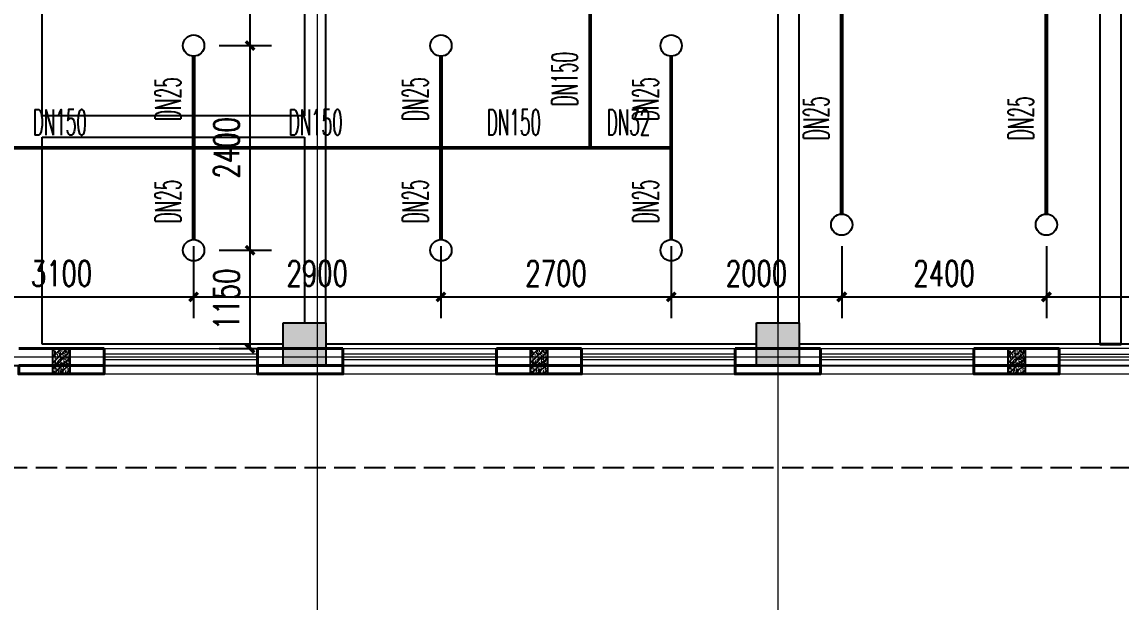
# Model space of a CAD drawing. Extents: x 1031190 to 1725648, y 733081 to 1571294.
# Drawn here: x 1143154 to 1156042, y 1134682 to 1141482 of the extents above; entities that cross this region are included whole.
import ezdxf

# ---------------------------------------------------------------- set-up
doc = ezdxf.new("R2010")
doc.units = 0
doc.header["$LTSCALE"] = 1000
doc.header["$MEASUREMENT"] = 0
for name, pattern in [('ACAD_ISO10W100', [18.5, 12, -3, 0.5, -3]), ('DASH', [0.35, 0.25, -0.1]), ('DOTE', [2.42, 2, -0.2, 0.02, -0.2])]:
    doc.linetypes.add(name, pattern=pattern)
for name, color, linetype in [('BEAM', 4, 'Continuous'), ('EQUIP_不分区喷淋', 7, 'Continuous'), ('PIPE-不分区喷淋', 6, 'ZP'), ('S-COLU-HATCH', 30, 'Continuous'), ('S-COLU-LINE1', 6, 'Continuous'), ('TEXT_不分区喷淋', 7, 'Continuous'), ('TWT_DIM', 3, 'Continuous'), ('卫生间', 6, 'Continuous')]:
    doc.layers.add(name, color=color, linetype=linetype)
for name, color, linetype, lineweight in [('DOTE', 19, 'DOTE', 9), ('WALL', 9, 'Continuous', 40), ('WINDOW', 8, 'Continuous', 15), ('ZC', 6, 'Continuous', 40), ('平面-看线', 45, 'Continuous', 15)]:
    doc.layers.add(name, color=color, linetype=linetype, lineweight=lineweight)
doc.styles.add('_TCH_DIM_T3', font='SIMPLEX', dxfattribs={"width": 0.705882, "bigfont": 'GBCBIG'})
doc.styles.add('_TWT_PIPEDN', font='SIMPLEX.shx', dxfattribs={"width": 0.6, "oblique": 10, "height": 3, "bigfont": 'HZTXT.shx'})
doc.styles.get("Standard").update_dxf_attribs({"font": 'gbenor.shx', "bigfont": 'gbcbig.shx'})
doc.linetypes.add('ZP', pattern='A,3,-0.2,["ZP",Standard,S=0.25,R=0,X=-0.1,Y=-0.115],-0.35', length=3.55)
doc.dimstyles.new('_TWT_ARCH&&100', dxfattribs={"dimtxt": 297.5, "dimasz": 100, "dimexe": 250, "dimexo": 300, "dimgap": 126.25, "dimtad": 1, "dimdec": 0, "dimzin": 0, "dimdsep": 46, "dimtxsty": '_TCH_DIM_T3', "dimblk": 'ARCHTICK', "dimcen": 0.09, "dimclrt": 7, "dimazin": 2, "dimtfac": 1, "dimtdec": 0, "dimtix": 1, "dimtmove": 2, "dimatfit": 3, "dimfxl": 0, "dimtolj": 1, "dimtzin": 0, "dimarcsym": 0})

# ---------------------------------------------------------------- blocks, each defined once
blk = doc.blocks.new('A$C1F291256')
at = {"layer": 'BEAM'}
h = blk.add_hatch(color=256, dxfattribs=at)
h.dxf.hatch_style = 1
h.paths.add_polyline_path([(33600, -13000), (34100, -13000), (34100, -13500), (33600, -13500)])
h = blk.add_hatch(color=256, dxfattribs=at)
h.dxf.hatch_style = 1
h.paths.add_polyline_path([(39150, -13000), (39650, -13000), (39650, -13500), (39150, -13500)])
at = {"layer": 'BEAM', "linetype": 'ByBlock'}
h = blk.add_hatch(dxfattribs=at)
h.set_pattern_fill('ARMORED', color=2, scale=10, style=0)
h.set_pattern_definition([(50, (-1613721.62, 464305.3), (71.7260183, -6.2752135), [7.5, -82.5]), (355, (-1613721.62, 464305.3), (-13.8751334, 75.2192134), [6, -66]), (100.4514, (-1613715.64, 464304.78), (57.8509382, 68.9439542), [6.374019, -70.1142112]), (46.1842, (-1613721.62, 464325.3), (106.724105, -16.5519014), [11.25, -123.75]), (96.6356, (-1613712.72, 464323.92), (93.4662706, 97.411787), [9.561029, -105.1713]), (351.1842, (-1613721.62, 464325.3), (93.4661945, 97.41186), [9, -99]), (21, (-1613711.62, 464320.3), (59.6907052, -40.261889), [7.5, -82.5]), (326, (-1613711.62, 464320.3), (24.3315332, 72.5150045), [6, -66]), (71.4514, (-1613706.644, 464316.95), (84.0222629, 32.2530497), [6.374019, -70.1142112]), (37.5, (-1613721.618, 464305.302), (1.21598553, 33.2893854), [0, -65.2, 0, -67, 0, -66.25]), (7.5, (-1613721.62, 464305.302), (26.30695374, 39.4411712), [0, -38.2, 0, -63.7, 0, -25.25]), (327.5, (-1613743.918, 464305.302), (53.3822436, -2.25548717), [0, -25, 0, -78, 0, -103.5]), (317.5, (-1613753.92, 464305.3), (58.3186169, 10.0104982), [0, -32.5, 0, -51.8, 0, -73.5]), (45, (-1613721.62, 464305.3), (-35.355339, 35.355339), [])])
h.paths.add_polyline_path([(30900, -13300), (30900, -13600), (31100, -13600), (31100, -13300)])
h = blk.add_hatch(dxfattribs=at)
h.set_pattern_fill('ARMORED', color=2, scale=10, style=0)
h.set_pattern_definition([(50, (-1608121.62, 464305.3), (71.7260183, -6.2752135), [7.5, -82.5]), (355, (-1608121.62, 464305.3), (-13.8751334, 75.2192134), [6, -66]), (100.4514, (-1608115.64, 464304.78), (57.8509382, 68.9439542), [6.374019, -70.1142112]), (46.1842, (-1608121.62, 464325.3), (106.724105, -16.5519014), [11.25, -123.75]), (96.6356, (-1608112.72, 464323.92), (93.4662706, 97.411787), [9.561029, -105.1713]), (351.1842, (-1608121.62, 464325.3), (93.4661945, 97.41186), [9, -99]), (21, (-1608111.62, 464320.3), (59.6907052, -40.261889), [7.5, -82.5]), (326, (-1608111.62, 464320.3), (24.3315332, 72.5150045), [6, -66]), (71.4514, (-1608106.644, 464316.95), (84.0222629, 32.2530497), [6.374019, -70.1142112]), (37.5, (-1608121.618, 464305.302), (1.21598553, 33.2893854), [0, -65.2, 0, -67, 0, -66.25]), (7.5, (-1608121.62, 464305.302), (26.30695374, 39.4411712), [0, -38.2, 0, -63.7, 0, -25.25]), (327.5, (-1608143.918, 464305.302), (53.3822436, -2.25548717), [0, -25, 0, -78, 0, -103.5]), (317.5, (-1608153.92, 464305.3), (58.3186169, 10.0104982), [0, -32.5, 0, -51.8, 0, -73.5]), (45, (-1608121.62, 464305.3), (-35.355339, 35.355339), [])])
h.paths.add_polyline_path([(36500, -13300), (36500, -13600), (36700, -13600), (36700, -13300)])
h = blk.add_hatch(dxfattribs=at)
h.set_pattern_fill('ARMORED', color=2, scale=10, style=0)
h.set_pattern_definition([(50, (-1602521.62, 464305.3), (71.7260183, -6.2752135), [7.5, -82.5]), (355, (-1602521.62, 464305.3), (-13.8751334, 75.2192134), [6, -66]), (100.4514, (-1602515.64, 464304.78), (57.8509382, 68.9439542), [6.374019, -70.1142112]), (46.1842, (-1602521.62, 464325.3), (106.724105, -16.5519014), [11.25, -123.75]), (96.6356, (-1602512.72, 464323.92), (93.4662706, 97.411787), [9.561029, -105.1713]), (351.1842, (-1602521.62, 464325.3), (93.4661945, 97.41186), [9, -99]), (21, (-1602511.62, 464320.3), (59.6907052, -40.261889), [7.5, -82.5]), (326, (-1602511.62, 464320.3), (24.3315332, 72.5150045), [6, -66]), (71.4514, (-1602506.644, 464316.95), (84.0222629, 32.2530497), [6.374019, -70.1142112]), (37.5, (-1602521.618, 464305.302), (1.21598553, 33.2893854), [0, -65.2, 0, -67, 0, -66.25]), (7.5, (-1602521.62, 464305.302), (26.30695374, 39.4411712), [0, -38.2, 0, -63.7, 0, -25.25]), (327.5, (-1602543.918, 464305.302), (53.3822436, -2.25548717), [0, -25, 0, -78, 0, -103.5]), (317.5, (-1602553.92, 464305.3), (58.3186169, 10.0104982), [0, -32.5, 0, -51.8, 0, -73.5]), (45, (-1602521.62, 464305.3), (-35.355339, 35.355339), [])])
h.paths.add_polyline_path([(42100, -13300), (42100, -13600), (42300, -13600), (42300, -13300)])
at = {"layer": 'BEAM'}
for p, q in [((30775, -10575), (30775, -7150)), ((43175, -7150), (43175, -13250)), ((43425, -13250), (43425, -7150)), ((33850, -8900), (33850, -10575)), ((39650, -13000), (39650, -8900)), ((34100, -10700), (34100, -9025)), ((39400, -9025), (39400, -13000)), ((33850, -10575), (30775, -10575)), ((30775, -13250), (30775, -10825)), ((30775, -10825), (33850, -10825)), ((33850, -10825), (33850, -13000)), ((34100, -13000), (34100, -10700)), ((33600, -13250), (30775, -13250)), ((39150, -13250), (34100, -13250)), ((43175, -13250), (39649, -13250)), ((46950, -13250), (43425, -13250)), ((25651, -13500), (30650, -13500)), ((30650, -13500), (33600, -13500)), ((34100, -13500), (39150, -13500)), ((39650, -13500), (43300, -13500)), ((43300, -13500), (46950, -13500))]:
    blk.add_line(p, q, dxfattribs=at)
for points in [[(33600, -13000), (34100, -13000), (34100, -13500), (33600, -13500)], [(39150, -13000), (39650, -13000), (39650, -13500), (39150, -13500)]]:
    blk.add_lwpolyline(points, close=True, dxfattribs=at)
at = {"layer": 'BEAM', "color": 2, "linetype": 'ByBlock'}
for points in [[(30900, -13300), (31100, -13300), (31100, -13600), (30900, -13600)], [(36500, -13300), (36700, -13300), (36700, -13600), (36500, -13600)], [(42100, -13300), (42300, -13300), (42300, -13600), (42100, -13600)]]:
    blk.add_lwpolyline(points, close=True, dxfattribs=at)
blk = doc.blocks.new('rewerwer')
at = {"layer": 'S-COLU-HATCH'}
h = blk.add_hatch(color=8, dxfattribs=at)
h.dxf.hatch_style = 1
h.paths.add_polyline_path([(1326788, 1137956), (1327288, 1137956), (1327288, 1137456), (1326788, 1137456)])
h = blk.add_hatch(color=8, dxfattribs=at)
h.dxf.hatch_style = 1
h.paths.add_polyline_path([(1332338, 1137956), (1332838, 1137956), (1332838, 1137456), (1332338, 1137456)])
at = {"layer": 'S-COLU-LINE1', "color": 8}
for points in [[(1326788, 1137956), (1327288, 1137956), (1327288, 1137456), (1326788, 1137456)], [(1332338, 1137956), (1332838, 1137956), (1332838, 1137456), (1332338, 1137456)]]:
    blk.add_lwpolyline(points, close=True, dxfattribs=at)
blk = doc.blocks.new('_ArchTick')
at = {"color": 0, "linetype": 'ByBlock', "const_width": 0.4}
blk.add_lwpolyline([(-0.5, -0.5), (0.5, 0.5)], dxfattribs=at)
blk = doc.blocks.new('*D686')
at = {"layer": 'Defpoints', "color": 0}
for p in [(1145167, 1143206), (1145829, 1143206), (1145167, 1141206)]:
    blk.add_point(p, dxfattribs=at)
at = {"layer": 'TWT_DIM', "color": 0, "lineweight": -2}
for p, q in [((1145467, 1143206), (1146079, 1143206)), ((1145829, 1141206), (1145829, 1143206)), ((1145467, 1141206), (1146079, 1141206))]:
    blk.add_line(p, q, dxfattribs=at)
at = {"layer": 'TWT_DIM', "color": 0, "lineweight": -2, "xscale": 100, "yscale": 100, "zscale": 100}
for p, rotation in [((1145829, 1143206), 90), ((1145829, 1141206), 270)]:
    blk.add_blockref('_ArchTick', p, dxfattribs=dict(at, rotation=rotation))
at = {"layer": 'TWT_DIM', "color": 7, "insert": (1145554, 1142206), "char_height": 297.5, "attachment_point": 5, "rotation": 90, "style": '_TCH_DIM_T3'}
blk.add_mtext('\\A1;2000', dxfattribs=at)
blk = doc.blocks.new('*D687')
at = {"layer": 'Defpoints', "color": 0}
for p in [(1145167, 1141206), (1145829, 1141206), (1145167, 1138806)]:
    blk.add_point(p, dxfattribs=at)
at = {"layer": 'TWT_DIM', "color": 0, "lineweight": -2}
for p, q in [((1145467, 1141206), (1146079, 1141206)), ((1145829, 1138806), (1145829, 1141206)), ((1145467, 1138806), (1146079, 1138806))]:
    blk.add_line(p, q, dxfattribs=at)
at = {"layer": 'TWT_DIM', "color": 0, "lineweight": -2, "xscale": 100, "yscale": 100, "zscale": 100}
for p, rotation in [((1145829, 1141206), 90), ((1145829, 1138806), 270)]:
    blk.add_blockref('_ArchTick', p, dxfattribs=dict(at, rotation=rotation))
at = {"layer": 'TWT_DIM', "color": 7, "insert": (1145554, 1140006), "char_height": 297.5, "attachment_point": 5, "rotation": 90, "style": '_TCH_DIM_T3'}
blk.add_mtext('\\A1;2400', dxfattribs=at)
blk = doc.blocks.new('*D688')
at = {"layer": 'Defpoints', "color": 0}
for p in [(1145167, 1138806), (1145829, 1138806), (1145167, 1137656)]:
    blk.add_point(p, dxfattribs=at)
at = {"layer": 'TWT_DIM', "color": 0, "lineweight": -2}
for p, q in [((1145467, 1138806), (1146079, 1138806)), ((1145829, 1137656), (1145829, 1138806)), ((1145467, 1137656), (1146079, 1137656))]:
    blk.add_line(p, q, dxfattribs=at)
at = {"layer": 'TWT_DIM', "color": 0, "lineweight": -2, "xscale": 100, "yscale": 100, "zscale": 100}
for p, rotation in [((1145829, 1138806), 90), ((1145829, 1137656), 270)]:
    blk.add_blockref('_ArchTick', p, dxfattribs=dict(at, rotation=rotation))
at = {"layer": 'TWT_DIM', "color": 7, "insert": (1145554, 1138231), "char_height": 297.5, "attachment_point": 5, "rotation": 90, "style": '_TCH_DIM_T3'}
blk.add_mtext('\\A1;1150', dxfattribs=at)
blk = doc.blocks.new('*D705')
at = {"layer": 'Defpoints', "color": 0}
for p in [(1142067, 1139156), (1145167, 1139156), (1145167, 1138259)]:
    blk.add_point(p, dxfattribs=at)
at = {"layer": 'TWT_DIM', "color": 0, "lineweight": -2}
for p, q in [((1142067, 1138856), (1142067, 1138009)), ((1145167, 1138856), (1145167, 1138009)), ((1142067, 1138259), (1145167, 1138259))]:
    blk.add_line(p, q, dxfattribs=at)
at = {"layer": 'TWT_DIM', "color": 0, "lineweight": -2, "xscale": 100, "yscale": 100, "zscale": 100, "rotation": 180}
blk.add_blockref('_ArchTick', (1142067, 1138259), dxfattribs=at)
at = {"layer": 'TWT_DIM', "color": 0, "lineweight": -2, "xscale": 100, "yscale": 100, "zscale": 100}
blk.add_blockref('_ArchTick', (1145167, 1138259), dxfattribs=at)
at = {"layer": 'TWT_DIM', "color": 7, "insert": (1143617, 1138534), "char_height": 297.5, "attachment_point": 5, "style": '_TCH_DIM_T3'}
blk.add_mtext('\\A1;3100', dxfattribs=at)
blk = doc.blocks.new('*D706')
at = {"layer": 'Defpoints', "color": 0}
for p in [(1145167, 1139156), (1148067, 1139156), (1148067, 1138259)]:
    blk.add_point(p, dxfattribs=at)
at = {"layer": 'TWT_DIM', "color": 0, "lineweight": -2}
for p, q in [((1145167, 1138856), (1145167, 1138009)), ((1148067, 1138856), (1148067, 1138009)), ((1145167, 1138259), (1148067, 1138259))]:
    blk.add_line(p, q, dxfattribs=at)
at = {"layer": 'TWT_DIM', "color": 0, "lineweight": -2, "xscale": 100, "yscale": 100, "zscale": 100, "rotation": 180}
blk.add_blockref('_ArchTick', (1145167, 1138259), dxfattribs=at)
at = {"layer": 'TWT_DIM', "color": 0, "lineweight": -2, "xscale": 100, "yscale": 100, "zscale": 100}
blk.add_blockref('_ArchTick', (1148067, 1138259), dxfattribs=at)
at = {"layer": 'TWT_DIM', "color": 7, "insert": (1146617, 1138534), "char_height": 297.5, "attachment_point": 5, "style": '_TCH_DIM_T3'}
blk.add_mtext('\\A1;2900', dxfattribs=at)
blk = doc.blocks.new('*D707')
at = {"layer": 'Defpoints', "color": 0}
for p in [(1148067, 1139156), (1150767, 1139156), (1150767, 1138259)]:
    blk.add_point(p, dxfattribs=at)
at = {"layer": 'TWT_DIM', "color": 0, "lineweight": -2}
for p, q in [((1148067, 1138856), (1148067, 1138009)), ((1150767, 1138856), (1150767, 1138009)), ((1148067, 1138259), (1150767, 1138259))]:
    blk.add_line(p, q, dxfattribs=at)
at = {"layer": 'TWT_DIM', "color": 0, "lineweight": -2, "xscale": 100, "yscale": 100, "zscale": 100, "rotation": 180}
blk.add_blockref('_ArchTick', (1148067, 1138259), dxfattribs=at)
at = {"layer": 'TWT_DIM', "color": 0, "lineweight": -2, "xscale": 100, "yscale": 100, "zscale": 100}
blk.add_blockref('_ArchTick', (1150767, 1138259), dxfattribs=at)
at = {"layer": 'TWT_DIM', "color": 7, "insert": (1149417, 1138534), "char_height": 297.5, "attachment_point": 5, "style": '_TCH_DIM_T3'}
blk.add_mtext('\\A1;2700', dxfattribs=at)
blk = doc.blocks.new('*D708')
at = {"layer": 'Defpoints', "color": 0}
for p in [(1150767, 1139156), (1152767, 1139156), (1152767, 1138259)]:
    blk.add_point(p, dxfattribs=at)
at = {"layer": 'TWT_DIM', "color": 0, "lineweight": -2}
for p, q in [((1150767, 1138856), (1150767, 1138009)), ((1152767, 1138856), (1152767, 1138009)), ((1150767, 1138259), (1152767, 1138259))]:
    blk.add_line(p, q, dxfattribs=at)
at = {"layer": 'TWT_DIM', "color": 0, "lineweight": -2, "xscale": 100, "yscale": 100, "zscale": 100, "rotation": 180}
blk.add_blockref('_ArchTick', (1150767, 1138259), dxfattribs=at)
at = {"layer": 'TWT_DIM', "color": 0, "lineweight": -2, "xscale": 100, "yscale": 100, "zscale": 100}
blk.add_blockref('_ArchTick', (1152767, 1138259), dxfattribs=at)
at = {"layer": 'TWT_DIM', "color": 7, "insert": (1151767, 1138534), "char_height": 297.5, "attachment_point": 5, "style": '_TCH_DIM_T3'}
blk.add_mtext('\\A1;2000', dxfattribs=at)
blk = doc.blocks.new('*D709')
at = {"layer": 'Defpoints', "color": 0}
for p in [(1152767, 1139156), (1155167, 1139156), (1155167, 1138259)]:
    blk.add_point(p, dxfattribs=at)
at = {"layer": 'TWT_DIM', "color": 0, "lineweight": -2}
for p, q in [((1152767, 1138856), (1152767, 1138009)), ((1155167, 1138856), (1155167, 1138009)), ((1152767, 1138259), (1155167, 1138259))]:
    blk.add_line(p, q, dxfattribs=at)
at = {"layer": 'TWT_DIM', "color": 0, "lineweight": -2, "xscale": 100, "yscale": 100, "zscale": 100, "rotation": 180}
blk.add_blockref('_ArchTick', (1152767, 1138259), dxfattribs=at)
at = {"layer": 'TWT_DIM', "color": 0, "lineweight": -2, "xscale": 100, "yscale": 100, "zscale": 100}
blk.add_blockref('_ArchTick', (1155167, 1138259), dxfattribs=at)
at = {"layer": 'TWT_DIM', "color": 7, "insert": (1153967, 1138534), "char_height": 297.5, "attachment_point": 5, "style": '_TCH_DIM_T3'}
blk.add_mtext('\\A1;2400', dxfattribs=at)
blk = doc.blocks.new('*D710')
at = {"layer": 'Defpoints', "color": 0}
for p in [(1155167, 1139156), (1157867, 1139156), (1157867, 1138259)]:
    blk.add_point(p, dxfattribs=at)
at = {"layer": 'TWT_DIM', "color": 0, "lineweight": -2}
for p, q in [((1155167, 1138856), (1155167, 1138009)), ((1157867, 1138856), (1157867, 1138009)), ((1155167, 1138259), (1157867, 1138259))]:
    blk.add_line(p, q, dxfattribs=at)
at = {"layer": 'TWT_DIM', "color": 0, "lineweight": -2, "xscale": 100, "yscale": 100, "zscale": 100, "rotation": 180}
blk.add_blockref('_ArchTick', (1155167, 1138259), dxfattribs=at)
at = {"layer": 'TWT_DIM', "color": 0, "lineweight": -2, "xscale": 100, "yscale": 100, "zscale": 100}
blk.add_blockref('_ArchTick', (1157867, 1138259), dxfattribs=at)
at = {"layer": 'TWT_DIM', "color": 7, "insert": (1156517, 1138534), "char_height": 297.5, "attachment_point": 5, "style": '_TCH_DIM_T3'}
blk.add_mtext('\\A1;2700', dxfattribs=at)
blk = doc.blocks.new('$TwtSys$00000125')
blk.add_circle((0, 0, 0), 1)
blk = doc.blocks.new('$WINLIB2D$00000001')
at = {"color": 0}
for points in [[(-0.5, 0.5), (-0.5, -0.5)], [(-0.5, 0.5), (0.5, 0.5)], [(0.5, -0.5), (0.5, 0.5)], [(0.5, 0.1667), (-0.5, 0.1667)], [(0.5, -0.1667), (-0.5, -0.1667)], [(-0.5, -0.5), (0.5, -0.5)]]:
    blk.add_lwpolyline(points, dxfattribs=at)

msp = doc.modelspace()

# ---------------------------------------------------------------- linework, layer by layer
at = {"layer": 'DOTE', "linetype": 'ACAD_ISO10W100', "ltscale": 100}
for p, q in [((1146617, 1157556.1), (1146617, 1132856.1)), ((1152017, 1157556.1), (1152017, 1132856.1)), ((1110440.6, 1137556.1), (1188217, 1137556.1))]:
    msp.add_line(p, q, dxfattribs=at)
at = {"layer": 'PIPE-不分区喷淋', "const_width": 45}
for points in [[(1149817, 1141656.1), (1149817, 1140006.1)], [(1152767, 1141656.1), (1152767, 1139231.1)], [(1155167, 1141656.1), (1155167, 1139231.1)], [(1145167, 1141081.1), (1145167, 1140006.1)], [(1148067, 1141081.1), (1148067, 1140006.1)], [(1150767, 1141081.1), (1150767, 1140006.1)], [(1142067, 1140006.1), (1145167, 1140006.1)], [(1145167, 1140006.1), (1145167, 1138931.1)], [(1145167, 1140006.1), (1148067, 1140006.1)], [(1148067, 1140006.1), (1148067, 1138931.1)], [(1148067, 1140006.1), (1149817, 1140006.1)], [(1149817, 1140006.1), (1150767, 1140006.1)], [(1150767, 1140006.1), (1150767, 1138931.1)]]:
    msp.add_lwpolyline(points, dxfattribs=at)
at = {"layer": 'WALL', "color": 8}
for p, q in [((1144117, 1137656.1), (1143117, 1137656.1)), ((1144117, 1137456.1), (1144117, 1137656.1)), ((1146917, 1137656.1), (1145917, 1137656.1)), ((1145917, 1137656.1), (1145917, 1137456.1)), ((1146917, 1137456.1), (1146917, 1137656.1)), ((1149717, 1137656.1), (1148717, 1137656.1)), ((1148717, 1137656.1), (1148717, 1137456.1)), ((1149717, 1137456.1), (1149717, 1137656.1)), ((1152517, 1137656.1), (1151517, 1137656.1)), ((1151517, 1137656.1), (1151517, 1137456.1)), ((1152517, 1137456.1), (1152517, 1137656.1)), ((1155317, 1137656.1), (1154317, 1137656.1)), ((1154317, 1137656.1), (1154317, 1137456.1)), ((1155317, 1137456.1), (1155317, 1137656.1)), ((1143117, 1137456.1), (1144117, 1137456.1)), ((1145917, 1137456.1), (1146917, 1137456.1)), ((1148717, 1137456.1), (1149717, 1137456.1)), ((1151517, 1137456.1), (1152517, 1137456.1)), ((1154317, 1137456.1), (1155317, 1137456.1))]:
    msp.add_line(p, q, dxfattribs=at)
for points in [[(1144117, 1137456.1), (1144117, 1137356.1), (1143117, 1137356.1), (1143117, 1137456.1)], [(1146917, 1137456.1), (1146917, 1137356.1), (1145917, 1137356.1), (1145917, 1137456.1)], [(1149717, 1137456.1), (1149717, 1137356.1), (1148717, 1137356.1), (1148717, 1137456.1)], [(1152517, 1137456.1), (1152517, 1137356.1), (1151517, 1137356.1), (1151517, 1137456.1)], [(1155317, 1137456.1), (1155317, 1137356.1), (1154317, 1137356.1), (1154317, 1137456.1)]]:
    msp.add_lwpolyline(points, dxfattribs=at)
at = {"layer": 'ZC'}
msp.add_line((1156042, 1137706.1), (1155792, 1137706.1), dxfattribs=at)
at = {"layer": '卫生间', "color": 8, "linetype": 'DASH'}
msp.add_lwpolyline([(1184517, 1136256.1), (1135366.6, 1136256.1)], dxfattribs=at)
at = {"layer": '平面-看线', "color": 8}
for points in [[(1144117, 1137356.1), (1145917, 1137356.1)], [(1146917, 1137356.1), (1148717, 1137356.1)], [(1149717, 1137356.1), (1151517, 1137356.1)], [(1152517, 1137356.1), (1154317, 1137356.1)], [(1155317, 1137356.1), (1156817, 1137356.1)]]:
    msp.add_lwpolyline(points, dxfattribs=at)

# ---------------------------------------------------------------- block references
at = {"layer": 'BEAM'}
msp.add_blockref('A$C1F291256', (1112617, 1150956.1), dxfattribs=at)
at = {"layer": 'EQUIP_不分区喷淋', "xscale": 125, "yscale": 125, "zscale": 125, "rotation": 1.243358235020514e-11}
for p in [(1145167, 1141206.1), (1148067, 1141206.1), (1150767, 1141206.1), (1145167, 1138806.1), (1148067, 1138806.1), (1150767, 1138806.1)]:
    msp.add_blockref('$TwtSys$00000125', p, dxfattribs=at)
at = {"layer": 'EQUIP_不分区喷淋', "xscale": 125, "yscale": 125, "zscale": 125}
for p in [(1152767, 1139106.1), (1155167, 1139106.1)]:
    msp.add_blockref('$TwtSys$00000125', p, dxfattribs=at)
at = {"layer": 'S-COLU-LINE1', "color": 8}
msp.add_blockref('rewerwer', (-180570.7, 0), dxfattribs=at)
at = {"layer": 'WINDOW', "yscale": -200, "rotation": 179.9999999999931}
for p, xscale, zscale in [((1145017, 1137556.1), -1800, -1800), ((1147817, 1137556.1), -1800, -1800), ((1150617, 1137556.1), -1800, -1800), ((1153417, 1137556.1), -1800, -1800), ((1156067, 1137556.1), 1500, 1500)]:
    msp.add_blockref('$WINLIB2D$00000001', p, dxfattribs=dict(at, xscale=xscale, zscale=zscale))

# ---------------------------------------------------------------- texts
at = {"layer": 'TEXT_不分区喷淋', "style": '_TWT_PIPEDN', "width": 0.48}
for s, p in [('DN150', (1149667, 1140494.3)), ('DN25', (1145017, 1140322.5)), ('DN25', (1147917, 1140322.5)), ('DN25', (1150617, 1140322.5)), ('DN25', (1152617, 1140097.5)), ('DN25', (1155017, 1140097.5)), ('DN25', (1145017, 1139122.5)), ('DN25', (1147917, 1139122.5)), ('DN25', (1150617, 1139122.5))]:
    msp.add_text(s, height=300, rotation=90, dxfattribs=at).set_placement(p)
for s, p in [('DN150', (1143280.1, 1140156.1)), ('DN150', (1146280.1, 1140156.1)), ('DN150', (1148605.1, 1140156.1)), ('DN32', (1150010, 1140156.1))]:
    msp.add_text(s, height=300, dxfattribs=at).set_placement(p)

# ---------------------------------------------------------------- dimensions: what is measured, and where the dimension line sits
at = {"layer": 'TWT_DIM'}
for p1, p2, distance, picture, middle in [((1145167, 1141206.1), (1145167, 1143206.1), -661.6, '*D686', (1145553.6, 1142206.1)), ((1145167, 1138806.1), (1145167, 1141206.1), -661.6, '*D687', (1145553.6, 1140006.1)), ((1142067, 1139156.1), (1145167, 1139156.1), -897.4, '*D705', (1143617, 1138533.8)), ((1145167, 1139156.1), (1148067, 1139156.1), -897.4, '*D706', (1146617, 1138533.8)), ((1148067, 1139156.1), (1150767, 1139156.1), -897.4, '*D707', (1149417, 1138533.8)), ((1150767, 1139156.1), (1152767, 1139156.1), -897.4, '*D708', (1151767, 1138533.8)), ((1152767, 1139156.1), (1155167, 1139156.1), -897.4, '*D709', (1153967, 1138533.8)), ((1155167, 1139156.1), (1157867, 1139156.1), -897.4, '*D710', (1156517, 1138533.8)), ((1145167, 1137656.1), (1145167, 1138806.1), -661.6, '*D688', (1145553.6, 1138231.1))]:
    dim = msp.add_aligned_dim(p1=p1, p2=p2, distance=distance, dimstyle='_TWT_ARCH&&100', dxfattribs=at)
    dim.commit()
    dim.dimension.update_dxf_attribs({"geometry": picture, "text_midpoint": middle})

doc.saveas('drawing.dxf')
